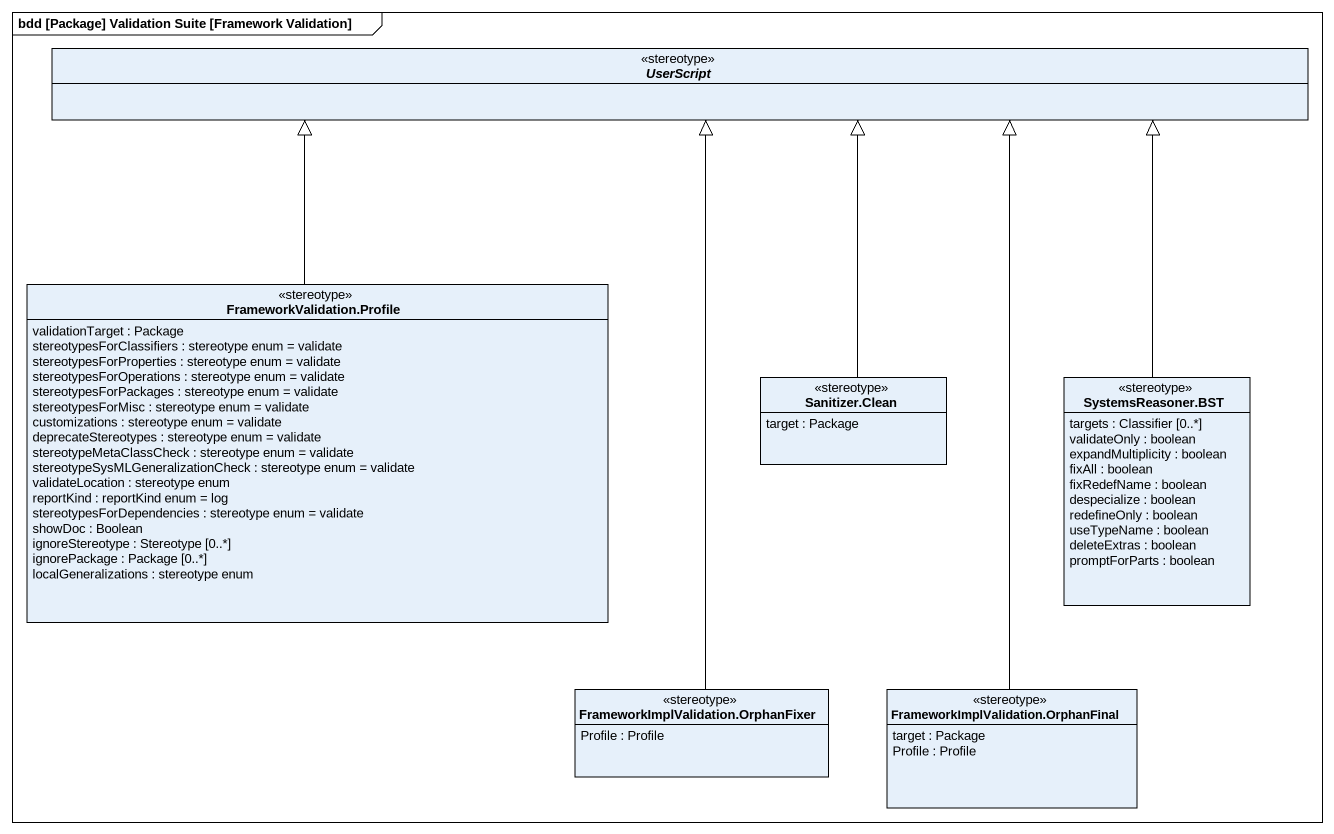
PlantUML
@startuml
mainframe bdd [Package] Validation Suite [Framework Validation]
hide circle
hide empty members
abstract class UserScript <<stereotype>>
class "FrameworkValidation.Profile" as FrameworkValidation_Profile <<stereotype>> {
  validationTarget : Package
  stereotypesForClassifiers : stereotype enum = validate
  stereotypesForProperties : stereotype enum = validate
  stereotypesForOperations : stereotype enum = validate
  stereotypesForPackages : stereotype enum = validate
  stereotypesForMisc : stereotype enum = validate
  customizations : stereotype enum = validate
  deprecateStereotypes : stereotype enum = validate
  stereotypeMetaClassCheck : stereotype enum = validate
  stereotypeSysMLGeneralizationCheck : stereotype enum = validate
  validateLocation : stereotype enum
  reportKind : reportKind enum = log
  stereotypesForDependencies : stereotype enum = validate
  showDoc : Boolean
  ignoreStereotype : Stereotype [0..*]
  ignorePackage : Package [0..*]
  localGeneralizations : stereotype enum
}
class "Sanitizer.Clean" as Sanitizer_Clean <<stereotype>> {
  target : Package
}
class "SystemsReasoner.BST" as SystemsReasoner_BST <<stereotype>> {
  targets : Classifier [0..*]
  validateOnly : boolean
  expandMultiplicity : boolean
  fixAll : boolean
  fixRedefName : boolean
  despecialize : boolean
  redefineOnly : boolean
  useTypeName : boolean
  deleteExtras : boolean
  promptForParts : boolean
}
class "FrameworkImplValidation.OrphanFixer" as FrameworkImplValidation <<stereotype>> {
  Profile : Profile
}
class "FrameworkImplValidation.OrphanFinal" as FrameworkImplValidation_2 <<stereotype>> {
  target : Package
  Profile : Profile
}
FrameworkValidation_Profile -up-|> UserScript
Sanitizer_Clean -up-|> UserScript
SystemsReasoner_BST -up-|> UserScript
FrameworkImplValidation -up-|> UserScript
FrameworkImplValidation_2 -up-|> UserScript
@enduml
